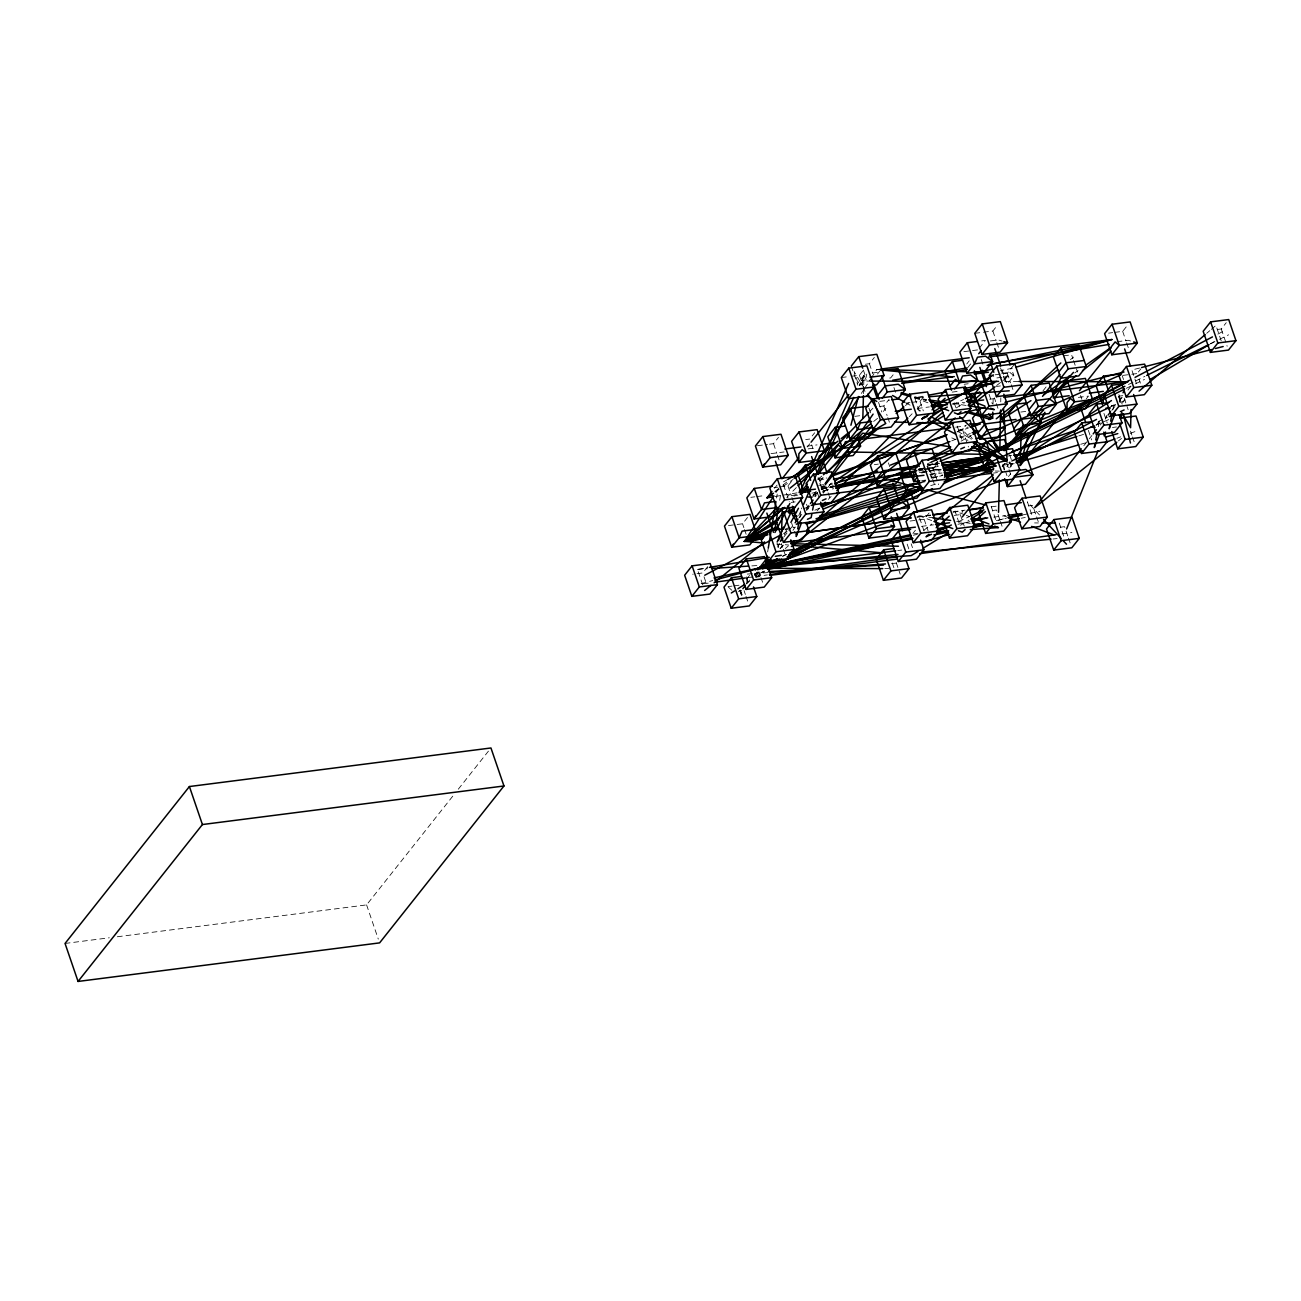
<?xml version="1.0" encoding="UTF-8"?>
<svg xmlns="http://www.w3.org/2000/svg" width="1301" height="1301" viewBox="0 0 1301 1301"><rect width="100%" height="100%" fill="white"/><g stroke="black" fill="none" stroke-linecap="round" stroke-linejoin="round"><path stroke-width="0.75" stroke-dasharray="5 3.75" d="M931.825 477.581L931.825 470.669L937.224 463.872L927.174 465.156M1000.745 401.879L1000.811 397.83M863.474 393.634L863.962 375.452L857.652 383.388M993.021 404.058L993.232 395.976M746.888 582.913L746.855 579.4M767.655 551.9L768.631 545.916M776.567 498.039L777.217 494.055M779.673 500.3L780.665 494.315M799.887 517.473L801.709 507.959M815.174 496.738L816.28 491.03M1098.32 426.695L1099.41 420.987M1112.875 409.766L1113.965 404.058M859.766 385.584L865.978 377.745L866.873 373.68L861.49 380.477L859.262 385.486M861.441 385.015L863.962 375.452L859.701 384.608M806.441 509.943L807.888 506.154M1105.232 419.182L1106.679 415.393M1119.413 402.237L1122.34 394.658M798.733 515.635L801.936 508.171M777.624 547.119L779.51 543.59M784.259 534.76L787.105 529.458M776.112 492.461L778.291 489.095M861.343 393.422L863.539 390.007M864.645 388.316L870.141 379.794M871.231 378.087L876.728 369.582L880.744 369.061M1009.674 467.905L1012.975 462.798M780.372 548.599L782.665 545.282M792.96 530.336L795.253 527.019M806.701 510.415L810.133 505.439M821.582 488.834L823.875 485.517M117.318 936.769L366.589 904.894L453.268 795.529M458.294 789.187L488.428 751.149M769.493 444.194L773.51 443.674L778.486 437.396M707.695 566.667L702.719 572.944L692.669 574.229M851.374 376.265L859.408 375.241L864.384 368.964M728.479 525.571L742.546 523.783L747.522 517.505M812.182 435.916L814.67 432.778M865.36 364.247L869.393 363.727L874.353 357.45M774.518 488.298L777.039 485.11M807.27 446.975L809.791 443.787M779.933 486.932L787.967 485.891L795.431 476.475M877.524 373.972L880.013 370.834M893.137 374.802L890.648 377.94L886.632 378.445M747.05 578.555L749.539 575.416M812.962 495.388L816.686 490.688M879.818 406.465L883.834 405.961L888.811 399.683M746.595 583.986L752.807 576.148M783.901 536.923L787.707 532.109M788.878 530.645L794.244 523.864M799.042 517.798L801.774 514.367M806.604 508.268L809.124 505.081M821.728 489.192L824.362 485.858M883.363 411.425L885.867 408.254M830.721 483.777L823.273 493.193L818.004 477.841M911.985 402.351L920.035 401.326L924.995 395.049M966.757 363.971L969.245 360.832M979.181 348.278L985.41 340.439L981.377 340.96M974.774 333.332L992.858 331.023L997.834 324.746M967.537 367.841L971.262 363.142M918.636 469.189L932.703 467.384L937.679 461.107M958.528 430.241L962.561 429.737L966.285 425.02M995.265 374.786L1007.316 373.241L1014.78 363.825M1004.372 379.128L1009.755 372.33L1013.902 375.745L1006.437 385.161M933.061 477.743L939.289 469.889M912.928 533.377L915.416 530.239M910.049 521.05L924.133 519.245L929.093 512.968M1042.979 390.885L1046.703 386.186M954.283 515.391L960.317 514.627L962.805 511.488M1002.128 466.701L1004.616 463.579M1114.648 332.373L1122.682 331.348L1127.658 325.071M1008.454 476.573L1010.601 473.84M1086.254 398.903L1088.465 396.106L1076.399 397.651M1096.109 425.346L1099.833 420.646M1108.533 409.652L1113.51 403.375M1138.375 372.005L1140.863 368.866M1083.831 445.674L1091.913 435.493M1100.207 425.02L1106.842 416.662M1111.802 410.384L1115.542 405.684M1119.104 401.18L1123.007 396.268M1127.934 390.04L1131.707 385.275M1122.568 402.741L1125.056 399.602M1217.248 329.478L1221.265 328.974L1226.241 322.697M819.825 480.996L823.842 476.508M786.796 497.47L796.667 487.225M870.06 411.181L872.873 408.254M754.417 574.814L757.247 571.903M779.982 548.697L784.243 544.338M816.93 510.984L819.76 508.073M828.282 499.373L831.128 496.478M909.269 416.678L912.115 413.783M917.79 407.977L922.051 403.619M754.629 575.058L757.686 572.407M785.251 548.583L788.308 545.932M1206.71 333.3L1209.8 330.682M1211.329 329.364L1215.947 325.413L1221.2 340.764M818.752 478.687L821.842 476.085M905.431 405.603L908.521 403.001M774.859 491.534L781.169 486.493M782.747 485.24L787.479 481.468M873.67 421.443L878.403 417.67M1070.447 359.613L1073.601 357.092M923.856 530.304L931.76 524.01M1118.388 440.909L1121.543 438.404M754.759 575.221L761.118 570.228M996.615 385.519L1001.396 381.778M1002.99 380.526L1009.348 375.55M775.12 492.087L781.657 487.485M783.283 486.346L793.09 479.451M1074.789 372.932L1078.057 370.639M813.467 495.339L820.215 490.851M821.89 489.729L831.99 482.996M746.189 583.482L749.49 581.368M756.092 577.14L764.354 571.855M823.061 491.827L833.307 485.371M956.333 407.896L964.87 402.513M960.512 525.279L969.034 520.058M1210.646 343.74L1214.093 341.708M787.902 479.353L782.649 482.346L789.219 501.535M961.081 441.169L971.408 435.363M783.511 533.491L787.089 531.589M1217.882 334.081L1223.298 331.267M741.554 590.345L738.366 591.418M782.665 556.096L786.292 554.291M1128.487 384.494L1133.952 381.778M1135.773 380.884L1144.88 376.363M1210.402 343.854L1217.687 340.244M1219.509 339.333L1228.599 334.812M782.617 556.373L786.259 554.6M1126.292 388.3L1133.578 384.754M1135.399 383.86L1144.49 379.42M952.706 404.546L963.553 399.488M958.609 521.62L969.473 516.562M1111.135 406.709L1118.502 403.31M1120.34 402.464L1125.869 399.927M803.823 508.756L809.385 506.268M931.093 462.18L927.385 463.839L931.988 477.272M785.186 529.247L790.748 526.759M1098.174 421.54L1107.444 417.41M814.881 510.187L820.443 507.732M1003.006 464.668L1012.308 460.7M1096.027 425.004L1109.054 419.459M919.4 469.71L925.044 467.401M926.914 466.636L938.2 462.018M951.747 440.86L970.335 433.509M1116.892 438.242L1120.698 436.843M1130.195 433.363L1135.903 431.281M820.085 480.378L823.875 479.012M958.512 430.501L967.993 427.086M956.967 431.965L968.432 428.013M921.531 481.988L925.385 480.687M933.077 478.118L942.705 474.881M1078.789 435.9L1086.53 433.461M930.752 485.598L938.46 483.256M930.361 474.637L940.005 471.856M1012.406 368.216L1000.518 370.671M791.789 495.762L797.643 494.071M821.061 487.306L832.77 483.939M1080.724 444.275L1086.579 442.6M998.517 520.286L1006.323 518.026M785.267 529.93L794.992 527.198M701.158 583.629L712.72 580.555M1139.595 368.02L1131.821 370.021L1136.423 383.453M793.903 496.039L797.838 495.063M821.435 489.225L833.225 486.298M921.596 473.011L927.45 471.629M929.402 471.173L933.321 470.246M931.174 478.183L942.851 475.45M921.254 482.59L925.206 481.712M957.975 524.27L969.879 521.652M913.335 535.231L917.286 534.386M996.355 520.579L1006.275 518.448M1022.163 515.05L1028.115 513.765M1030.099 513.342L1040.019 511.212M811.889 493.177L815.857 492.363M823.777 490.721L833.681 488.672M918.864 471.043L926.784 469.401M928.768 468.994L932.736 468.181M821.907 488.883L833.762 486.59M918.734 470.214L922.685 469.45M924.669 469.059L940.477 466.018M1021.285 518.221L1025.269 517.456M919.303 411.214L914.717 397.781L924.523 395.943M702.67 584.734L697.401 569.383L707.402 567.708M774.973 496.51L797.041 492.851M821.094 488.867L835.128 486.541M919.352 472.605L927.369 471.271M929.369 470.946L933.386 470.279M927.613 465.189L939.647 463.432M916.961 516.936L931.012 514.952M953.064 511.83L965.098 510.138M917.01 517.229L931.061 515.277M953.129 512.187L963.163 510.789M991.248 506.87L997.265 506.024M703.304 583.807L711.322 582.702M747.376 577.677L753.393 576.847M755.393 576.571L767.411 574.896M1061.909 533.914L1071.926 532.516M990.354 340.976L998.387 339.951L1002.063 341.057M963.878 351.66L977.945 349.855M1108.615 333.154L1112.631 332.633M872.467 372.964L879.931 372.021M1117.006 341.708L1128.211 340.277L1131.87 341.382M841.308 377.55L849.358 376.526M861.49 380.477L872.678 379.046M1063.535 355.824L1071.569 354.799L1072.886 358.637M1001.721 373.371L1009.755 372.33M1001.835 377.29L995.802 378.071L991.671 374.655M1003.835 377.03L1013.902 375.745L1011.267 368.069M964.155 384.283L968.188 383.762M879.785 401.358L889.835 400.074M952.153 392.105L960.203 391.081M996.387 386.446L1000.404 385.942M905.951 403.131L909.968 402.611M1123.072 375.371L1137.139 373.566M854.773 416.369L860.807 415.588M917.319 408.465L929.386 406.92M953.503 403.83L963.553 402.546M989.687 399.212L995.72 398.431M1118.746 396.187L1122.763 395.667M757.426 445.739L767.476 444.454M805.677 439.559L809.694 439.055M1020.781 412.059L1026.814 411.295M1111.282 405.603L1115.299 405.083M806.994 446.178L817.044 444.893M955.747 427.167L965.797 425.882M770.989 453.626L784.064 451.951M808.181 448.878L816.231 447.837M1112.469 427.476L1116.502 426.972M874.337 464.62L878.354 464.115M927.922 464.555L937.972 463.27M817.467 479.175L826.802 477.987M1007.592 456.049L1011.609 455.529M773.9 487.696L777.917 487.176M818.671 485.322L826.704 484.297M927.223 471.434L921.189 472.214L919.872 468.376M929.223 471.173L937.273 470.149M750.856 497.34L754.873 496.819M756.889 496.559L764.923 495.535M821.451 488.395L833.502 486.867M930.004 474.523L942.07 472.979M1002.372 465.27L1014.211 463.66M813.206 494.478L817.239 493.957M921.775 480.589L925.792 480.085M812.475 496.25L816.508 495.73M993.411 473.109L997.428 472.588M791.138 502.414L795.155 501.893M992.484 510.512L996.501 509.992L999.786 519.587M1028.668 505.878L1032.685 505.373M921.417 526.385L933.484 524.84M993.785 517.131L1005.852 515.586M1060.559 527.181L1064.576 526.677L1067.861 536.272M897.739 550.567L901.756 550.047M755.588 577.189L759.605 576.685M728.007 586.621L732.024 586.117M734.04 585.857L740.074 585.092M65.05 943.453L109.284 937.793M1053.094 538.988L1057.128 538.581M927.922 402.79L914.717 397.781L926.784 396.886M913.936 533.784L917.969 533.491M752.303 573.708L746.254 574.164L748.01 583.336M754.32 573.562L768.452 572.538M891.543 563.496L897.592 563.057M697.401 569.383L707.484 568.732M751.848 565.886L757.898 565.496M866.759 381.079L870.808 381.095M1004.681 381.421L1018.878 381.469M884.794 568.602L888.843 568.618M1034.588 522.921L1038.393 522.953M880.793 369.679L876.728 369.582L880.712 369.956M918.099 469.206L922.165 469.303M924.198 469.352L934.346 469.58M995.298 471.027L999.347 471.125M776.567 544.013L788.617 545.005M931.939 464.05L939.891 464.815M914.717 397.781L926.654 399.553M952.527 403.408L966.448 405.489M924.068 531.052L918.815 515.7L932.736 517.765M956.625 521.327L970.546 523.409M914.522 397.439L926.231 400.562M914.733 396.626L926.361 400.123M1003.835 515.846L1007.543 517.245M964.431 514.659L954.999 511.065L959.601 524.498M966.318 515.375L970.091 516.806M918.815 515.7L932.02 520.709M951.812 437.9L955.471 439.478M1008.747 462.408L1012.422 463.985M959.065 435.819L967.96 440.389M906.618 403.245L910.131 405.18M917.172 409.051L920.685 411.002M957.585 431.33L971.652 439.087M731.894 590.312L728.316 587.093M964.578 432.03L971.327 439.299M1039.515 514.985L1027.367 501.812L1032.62 517.164M969.895 435.575L972.335 438.648M864.645 388.966L854.09 371.679L858.693 385.112M746.449 577.872L746.79 579.124M1221.265 328.974L1227.168 346.245M1122.682 331.348L1125.967 340.943M1126.633 342.862L1128.601 348.619M1139.107 379.323L1140.424 383.161M1122.226 375.713L1123.527 379.55M1124.194 398.155L1128.13 409.669M1118.876 394.61L1122.161 404.204M1118.697 396.642L1120.665 402.399M1130.52 431.184L1131.837 435.022M1132.504 436.941L1135.122 444.617M1103.947 413.425L1107.232 423.02M1073.553 360.556L1077.488 372.07M1080.546 395.504L1081.863 399.342M1088.368 430.338L1091.653 439.933M1068.511 538.191L1070.495 543.948M1059.258 523.116L1064.511 538.468M992.858 331.023L996.143 340.618M996.81 342.537L999.428 350.213M1007.316 373.241L1010.601 382.836M1011.267 384.754L1013.886 392.43M1001.998 369.695L1006.6 383.128M1000.518 367.89L1005.771 383.242M1034.002 509.211L1035.97 514.968M1036.621 516.887L1039.255 524.563M981.23 359.45L983.849 367.126M994.371 397.83L995.688 401.667M996.338 403.586L998.306 409.343M989.053 394.284L992.338 403.879M1009.69 454.878L1011.658 460.635L1004.193 470.051L1002.225 464.294M1009.56 461.806L1011.544 467.563M1007.055 463.888L1008.356 467.726M1009.023 469.645L1011.658 477.321M1003.055 464.181L1006.99 475.694M1000.436 521.506L1003.071 529.182M958.187 402.464L959.504 406.302M991.183 506.447L995.785 519.88M954.186 402.741L956.154 408.498M962.561 429.737L968.464 447.007M957.243 426.175L962.496 441.527M960.317 514.627L964.252 526.141M920.035 401.326L923.32 410.921M936.655 462.213L937.972 466.051M932.703 467.384L938.623 484.655M932.654 479.191L934.622 484.948M927.223 465.872L931.158 477.386M893.933 387.535L896.568 395.211M924.133 519.245L928.068 530.759M869.393 363.727L872.678 373.322M883.834 405.961L887.119 415.556M887.786 417.475L890.404 425.151M878.533 402.399L881.818 411.994M863.36 370.069L865.978 377.745M859.408 375.241L862.693 384.836M863.344 386.755L865.328 392.512M888.404 462.831L889.721 466.669M868.922 408.091L870.889 413.848M851.293 366.053L857.863 385.242M911.172 543.834L912.489 547.672M907.171 544.127L909.139 549.884M896.259 562.666L900.194 574.18M892.258 562.959L894.877 570.635M811.661 444.812L812.979 448.65M826.119 487.029L827.436 490.867M828.103 492.786L830.071 498.543M818.833 477.711L824.086 493.079M817.353 492.607L819.972 500.283M806.539 504.219L808.506 509.976M773.51 443.674L776.795 453.268M777.461 455.187L779.429 460.944M787.967 485.891L791.252 495.486M791.902 497.405L794.537 505.081M791.626 523.051L795.562 534.565M781.364 543.509L782.665 547.347M783.332 549.266L785.3 555.023M777.347 543.802L778.665 547.64M742.546 523.783L743.863 527.621M744.514 529.54L746.481 535.296M758.971 571.757L760.288 575.595M760.939 577.514L762.923 583.271M744.058 590.589L745.359 594.427M746.026 596.346L747.994 602.103M740.464 590.117L742.237 595.289M740.253 590.378L742.025 595.549M739.96 590.182L741.733 595.354M739.765 590.459L741.521 595.63M704.036 576.782L706.671 584.458M366.589 904.894L378.298 939.094M1118.844 396.577L1120.291 402.383M764.175 571.123L755.165 575.823L764.191 571.139"/><path stroke-width="1.5" d="M1007.364 479.662L1007.364 486.574L1025.448 484.265L1032.913 474.849L1025.692 453.74L1013.625 455.269M1103.232 403.164L1103.248 397.976L1105.46 395.195M999.835 450.536L1000.583 409.994M781.413 540.045L781.527 536.012M781.625 531.963L782.275 507.715M862.839 417.897L863.425 395.65M992.809 412.157L992.647 418.206L988.858 419.572M998.534 512.285L999.379 479.955M1021.106 433.103L1020.26 465.449L1065.6 408.221M1131.073 409.539L1130.585 427.72L1121.706 412.547M789.138 513.391L789.577 507.423M765.004 567.854L766.988 555.885M768.306 547.916L775.9 502.04M774.729 530.223L778.356 508.268M796.96 532.678L796.212 536.484L801.335 523.213M797.692 528.873L798.781 523.181M811.873 513.846L811.141 517.652L807.433 519.31M812.605 510.057L813.71 504.349M1095.019 443.804L1094.287 447.609L1099.394 434.339M1095.751 439.998L1097.215 432.404M1109.932 424.988L1109.2 428.777L1115.038 413.62M1110.664 421.182L1112.144 413.572M847.91 436.713L848.919 432.891M850.919 425.232L858.432 396.512M1028.782 432.891L1020.26 465.449L1044.898 412.319M1123.072 392.772L1124.519 388.966M1066.609 528.97L1098.06 450.699M1104.045 435.786L1105.557 432.062M769.151 560.65L765.947 568.114L769.314 560.764M777.152 542.013L783.56 527.084M803.546 504.446L849.179 398.139M845.308 426.029L835.258 427.313L827.794 436.729L835.014 457.838L842.479 448.438L845.439 441.755L858.514 440.08M954.641 388.966L959.618 382.689L962.577 376.022L970.611 374.997L977.702 380.38L970.253 389.796L964.22 390.56M778.405 540.435L780.876 534.89M783.365 529.361L793.285 507.179M799.887 492.396L848.659 383.405M853.765 397.423L818.069 474.377L834.234 453.984M1053.403 393.992L1061.047 377.501M774.941 532.499L789.886 503.454M766.24 568.309L770.989 559.479M790.894 522.384L798.489 508.252M764.321 464.002L762.646 467.092L780.746 464.782L788.195 455.366L780.974 434.258L762.874 436.567L755.426 445.983L762.646 467.092L770.111 457.692L788.195 455.366M733.357 544.111L731.682 547.201L749.783 544.891L757.231 535.475L750.01 514.367L731.91 516.676L724.462 526.092L731.682 547.201L739.147 537.785L742.107 531.117L755.165 529.442M755.751 515.863L754.06 518.953L772.16 516.643L778.372 508.805M870.645 535.02L868.954 538.11L887.054 535.801L894.519 526.385L891.234 516.79M885.558 516.188L883.883 519.278L901.983 516.969L909.432 507.553L906.813 499.877M773.916 495.827L744.465 541.346L762.516 542.842M805.286 480.248L859.148 396.821M1015.17 459.399L1033.856 430.452M1040.458 420.239L1044.849 413.425M1054.737 398.106L1069.032 375.973M766.631 568.521L772.355 560.227M825.013 483.842L873.101 414.108M189.409 786.536L65.05 943.453L78.06 981.442L379.599 942.883L503.959 785.983L490.949 747.977L189.409 786.536L202.419 824.541L78.06 981.442M692.099 565.837L684.635 575.253L691.856 596.362L709.956 594.053L717.42 584.637L710.183 563.528L692.099 565.837L699.32 586.946L691.856 596.362M848.772 368.134L841.308 377.55L848.545 398.659L866.629 396.35L874.093 386.934L866.873 365.825L848.772 368.134L856.009 389.243L848.545 398.659M772.387 486.119L754.304 488.428L746.839 497.844L754.06 518.953L761.524 509.537L764.484 502.869L775.689 501.438M799.058 431.948L791.61 441.364L798.83 462.473L816.93 460.164L824.379 450.748L817.158 429.639L799.058 431.948L806.295 453.057L798.83 462.473L798.847 453.821L802.164 449.642L806.295 453.057L824.379 450.748M851.293 366.053L858.758 356.637L876.841 354.311L884.078 375.436L876.614 384.836L872.597 385.356M777.331 478.801L769.867 488.217L777.104 509.325L795.187 507L802.652 497.584L795.431 476.475L777.331 478.801L784.568 499.909L777.104 509.325M771.997 491.469L766.956 497.828L772.973 496.836M782.08 478.752L798.456 458.098M811.043 442.21L848.837 394.512M826.785 472.263L823.5 462.668L805.4 464.977L797.952 474.393L803.855 491.664M868.271 406.172L850.171 408.498L842.706 417.914L849.943 439.022L868.027 436.697L874.256 428.858M741.505 576.441L731.455 577.725L723.99 587.141L731.211 608.25L749.311 605.941L756.775 596.525L753.49 586.93M746.367 558.893L738.903 568.309L746.14 589.418L764.224 587.109L771.688 577.693L764.468 556.584L746.367 558.893L753.604 580.002L746.14 589.418M780.811 529.117L768.761 530.662L761.296 540.061L768.517 561.186L786.617 558.861L794.082 549.445L790.797 539.85M793.724 510.545L783.674 511.83L776.209 521.246L783.446 542.354L801.53 540.029L808.994 530.629L806.376 522.953M813.515 474.166L806.067 483.582L813.288 504.69L831.388 502.381L838.836 492.965L831.615 471.856L813.515 474.166L820.752 495.274L813.288 504.69M873.215 398.854L865.75 408.27L872.971 429.379L891.071 427.07L898.536 417.654L891.299 396.545L873.215 398.854L880.435 419.963L872.971 429.379M803.107 489.469L807.384 484.07M877.72 395.325L885.184 385.909L898.243 384.25L905.333 389.633L897.885 399.049L891.852 399.814M846.675 438.291L849.163 435.152M807.661 492.363L810.149 489.225M849.943 439.022L857.408 429.606L860.368 422.923L871.556 421.491M882.273 398.22L887.249 391.943L905.333 389.633L898.113 368.525L882.029 370.574M742.871 588.686L745.359 585.564M757.849 569.789L767.883 557.121M780.437 541.281L782.942 538.11M795.09 522.791L798.017 519.115M810.393 503.503L813.076 500.104M825.501 484.427L872.109 425.606M731.211 608.25L738.675 598.834L756.775 596.525M768.517 561.186L775.981 551.77L794.082 549.445M783.446 542.354L790.91 532.938L808.994 530.629M792.455 506.252L798.359 523.522L805.823 514.106L823.923 511.797L820.638 502.202M860.579 446.113L853.114 455.529L835.014 457.838L835.031 449.203L838.348 445.007L842.479 448.438L860.579 446.113L857.944 438.437M909.399 394.219L901.935 403.635L909.155 424.744L927.255 422.435L934.72 413.019L927.483 391.91L909.399 394.219L916.62 415.344L909.155 424.744M823.923 511.797L816.459 521.213L798.359 523.522M877.785 455.724L870.32 465.14L877.541 486.249L895.641 483.939L903.089 474.523L895.869 453.415L877.785 455.724L885.005 476.833L877.541 486.249L877.557 477.597L882.94 470.799L901.04 468.49M962.447 360.296L952.381 361.58L944.933 370.996L951.503 390.186M977.36 341.464L967.31 342.748L959.845 352.164L967.082 373.273L985.166 370.964L992.63 361.548L989.996 353.872M982.239 323.916L974.774 333.332L981.995 354.441L1000.095 352.132L1007.559 342.716L1000.323 321.607L982.239 323.916L989.459 345.041L981.995 354.441M945.583 389.601L938.119 399.017L945.355 420.125L963.439 417.816L970.904 408.4L963.667 387.291L945.583 389.601L952.804 410.709L945.355 420.125M950.088 386.072L955.471 379.274L959.618 382.689L977.702 380.38L974.416 370.785M978.726 353.726L981.214 350.587M967.082 373.273L974.547 363.857L977.506 357.19L985.54 356.165L992.63 361.548L974.547 363.857L967.31 342.748M879.248 506.3L869.198 507.585L861.734 517.001L868.954 538.11L876.419 528.694L894.519 526.385L890.843 525.279M884.111 488.753L876.663 498.169L883.883 519.278L891.348 509.862L894.307 503.194L902.341 502.17L909.432 507.553L891.348 509.862L884.111 488.753L896.178 487.208M936.004 460.294L932.053 448.78L913.969 451.105L906.504 460.505L913.725 481.63L919.758 480.85M922.084 460.294L914.619 469.71L921.84 490.819L939.94 488.493L947.404 479.077L940.168 457.968L922.084 460.294L929.304 481.403L921.84 490.819M951.925 422.63L944.461 432.046L951.682 453.155L969.782 450.845L977.246 441.429L970.009 420.321L951.925 422.63L959.146 443.739L951.682 453.155M993.834 383.437L981.767 384.966L974.303 394.382L981.539 415.491L999.623 413.181L1007.088 403.765L1003.803 394.17M996.696 366.15L989.232 375.566L996.452 396.675L1014.552 394.349L1022.017 384.933L1014.78 363.825L996.696 366.15L1003.917 387.259L996.452 396.675M915.888 470.263L913.741 472.979L913.725 481.63L917.465 476.914M986.272 381.453L990.581 376.005M892.893 483.175L898.812 500.446L906.26 491.03L909.236 484.362L917.27 483.338L921.531 486.574M979.995 408.807L972.53 418.223L979.751 439.331L997.851 437.022L1005.315 427.606L1000.062 412.254M981.539 415.491L988.988 406.091L1007.088 403.765M923.125 490.298L916.896 498.137L898.812 500.446M893.706 548.518L883.655 549.803L876.191 559.219L883.412 580.327L901.512 578.018L908.976 568.602L906.342 560.926M910.635 529.442L898.568 530.971L891.104 540.387L898.34 561.495L916.424 559.186L923.889 549.77L920.604 540.175M913.497 512.155L906.033 521.555L913.269 542.68L931.353 540.354L938.818 530.938L931.581 509.829L913.497 512.155L920.718 533.264L913.269 542.68M977.702 433.314L985.15 423.898L1003.25 421.573M979.751 439.331L987.215 429.932L1005.315 427.606M1007.706 449.121L1004.421 439.527L986.337 441.852L978.872 451.252L986.093 472.377L992.126 471.596M1026.229 402.903L1016.179 404.188L1008.714 413.604L1015.951 434.713L1034.035 432.404L1041.499 422.988L1038.865 415.312M1031.108 385.356L1023.643 394.772L1030.864 415.881L1048.964 413.572L1056.412 404.156L1049.191 383.047L1031.108 385.356L1038.328 406.465L1030.864 415.881M1060.949 347.709L1053.485 357.108L1060.705 378.233L1078.805 375.908L1086.27 366.492L1079.033 345.383L1060.949 347.709L1068.17 368.817L1060.705 378.233M883.412 580.327L890.876 570.911L908.976 568.602M898.34 561.495L905.805 552.079L923.889 549.77M949.681 507.52L942.217 516.936L949.454 538.045L967.537 535.736L975.002 526.32L967.765 505.211L949.681 507.52L956.902 528.629L949.454 538.045M994.452 451.04L986.987 460.456L994.208 481.565L1012.308 479.24L1019.773 469.824L1012.536 448.715L994.452 451.04L1001.672 472.149L994.208 481.565M988.256 461.009L986.109 463.725L986.093 472.377L991.069 466.1M1013.886 428.68L1021.334 419.264L1034.409 417.588L1041.499 422.988L1023.399 425.297L1015.951 434.713M1028.798 409.848L1036.263 400.432L1049.322 398.773L1056.412 404.156L1038.328 406.465M1058.64 372.2L1066.104 362.784L1084.205 360.458M1027.595 415.149L1030.083 412.01M1042.524 396.333L1059.925 374.363M1067.292 380.738L1059.827 390.154L1067.048 411.262L1085.148 408.937L1092.612 399.521L1085.376 378.412L1067.292 380.738L1074.512 401.846L1067.048 411.262L1067.064 402.611L1070.381 398.431L1074.512 401.846L1092.612 399.521M1112.046 324.242L1104.598 333.658L1111.818 354.766L1129.918 352.457L1137.367 343.041L1130.146 321.932L1112.046 324.242L1119.283 345.35L1111.818 354.766M962.333 516.92L993.427 477.695M985.865 502.902L978.401 512.301L985.638 533.426L1003.722 531.101L1011.186 521.685L1003.965 500.576L985.865 502.902L993.086 524.01L985.638 533.426M1109.753 348.733L1115.136 341.935L1119.283 345.35L1137.367 343.041L1133.708 341.935M1079.456 390.739L1110.956 351.01M1121.56 373.794L1103.476 376.103L1096.011 385.519L1102.581 404.709M1022.049 498.267L1014.585 507.683L1021.822 528.791L1039.906 526.482L1047.37 517.066L1040.149 495.957L1022.049 498.267L1029.286 519.375L1021.822 528.791M1091.799 421.67L1081.733 422.955L1074.284 432.371L1081.505 453.48L1099.605 451.171L1107.053 441.755L1103.768 432.16M1108.728 402.578L1096.662 404.123L1089.197 413.539L1096.434 434.648L1114.518 432.339L1121.982 422.923L1119.348 415.247M1121.641 384.006L1111.591 385.291L1104.126 394.707L1111.347 415.816L1129.447 413.507L1136.911 404.091L1133.626 394.496M1126.503 366.459L1119.039 375.875L1126.276 396.984L1144.36 394.675L1151.824 385.259L1144.604 364.15L1126.503 366.459L1133.74 387.568L1126.276 396.984M1081.326 448.861L1034.718 507.666L1116.811 442.177M1093.149 433.916L1096.434 429.785M1108.078 415.084L1110.566 411.945M1081.505 453.48L1088.97 444.064L1107.053 441.755M1096.434 434.648L1103.882 425.232L1121.982 422.923M1111.347 415.816L1118.811 406.4L1136.911 404.091M1053.94 519.571L1046.492 528.987L1053.712 550.095L1071.813 547.786L1079.261 538.37L1072.04 517.261L1053.94 519.571L1061.177 540.679L1053.712 550.095M1210.629 321.867L1203.165 331.283L1210.402 352.392L1228.486 350.083L1235.95 340.667L1228.729 319.558L1210.629 321.867L1217.85 342.976L1210.402 352.392M1111.786 431.574L1117.689 448.845L1125.154 439.429L1143.254 437.12L1136.017 416.011L1119.933 418.076M1143.254 437.12L1135.789 446.536L1117.689 448.845M791.675 512.383L794.358 509.39M826.525 473.515L862.709 433.152L950.104 446.812M1003.787 450.097L1073.488 372.362M776.925 507.699L744.465 541.346L762.516 538.809M798.082 485.761L868.645 412.645M760.093 569.009L768.615 560.308M821.191 506.626L825.452 502.267M836.819 490.672L907.854 418.125M1004.014 450.276L1043.646 410.026M1000.892 419.036L1060.835 362.963M927.369 416.353L921.937 418.889L924.832 416.32M932.069 409.88L945.111 398.301M954.349 412.824L958.121 414.255L961.016 411.685M968.253 405.245L981.296 393.666M1004.112 450.731L1028.717 428.842L1105.883 393.845M928.93 534.239L926.036 536.809L931.467 534.272M936.167 527.799L949.21 516.221M965.114 529.605L962.22 532.174L958.447 530.743M972.351 523.181L985.394 511.586M762.288 568.439L771.477 560.503M791.366 543.298L794.439 540.647M806.685 530.06L942.932 412.238M783.918 507.585L744.465 541.346L762.516 538.793M800.619 493.307L808.214 486.802M1139.058 391.129L1205.181 334.617M784.698 507.406L744.465 541.346L763.541 537.427M800.18 494.347L807.921 487.826M823.387 474.784L879.118 427.801M896.145 413.442L903.87 406.92M704.638 590.491L710.948 585.385M714.103 582.815L764.598 541.883M771.688 494.055L766.956 497.828L773.493 493.242M793.805 476.426L814.328 460.05M819.061 456.277L838.007 441.153M841.162 438.632L849.065 432.339M790 488.2L870.515 423.963M996.241 418.808L1057.811 369.695M1052.525 394.691L1076.203 375.81M1082.513 370.769L1110.94 348.099M934.915 521.49L993.33 474.881M762.711 568.976L773.851 560.243M791.35 546.518L955.243 417.979M969.57 406.741L995.021 386.771M794.716 478.296L833.925 450.731M1043.76 394.756L1069.894 376.379M1086.221 364.882L1110.712 347.66M779.803 517.782L744.465 541.346L767.785 534.809M788.227 512.171L794.96 507.683M835.356 480.752L922.897 422.418M927.938 419.052L943.095 408.953M964.968 394.382L990.224 377.55M1001.266 419.654L1030.977 400.627M731.325 592.996L734.626 590.882M737.927 588.768L744.53 584.539M1017.545 460.7L1111.461 400.562M778.632 519.815L744.465 541.346L767.655 534.028M835.014 484.297L944.363 415.426M966.578 401.44L975.116 396.057M921.937 418.889L928.751 414.694M933.858 411.555L993.492 374.932M917.937 551.445L911.123 555.641L765.964 564.976M923.043 548.306L948.592 532.613M970.741 519.001L982.662 511.683M1150.165 379.404L1208.922 344.765M777.006 522.368L744.465 541.346L767.557 533.589M787.902 479.353L885.753 423.508L867.816 394.138M928.345 459.529L950.738 446.959M973.132 434.388L978.303 431.493M704.752 575.237L781.722 534.435M1016 462.083L1096.548 419.394M922.62 488.347L767.769 569.253L921.027 489.469M946.022 476.117L1129.658 380.185M1135.074 377.355L1212.483 336.91M1128.357 381.502L944.461 477.256L1124.487 389.194M755.361 569.643L777.201 558.812M791.756 551.575L920.994 487.452M944.656 475.711L1124.861 386.299M1146.701 375.452L1208.58 344.749M755.344 569.708L777.169 559.04M789.902 552.811L922.637 487.908M932.801 413.832L947.274 407.083M965.375 398.643L979.848 391.894M936.899 531.751L951.373 525.002M971.278 515.716L983.946 509.813M757.312 569.09L779.429 558.942M788.634 554.714L932.378 488.737M943.436 483.663L1109.298 407.555M792.699 513.716L796.407 512.074M811.239 505.455L814.946 503.796M822.362 500.478L826.07 498.836M931.093 462.18L953.34 452.26M960.756 448.943L964.464 447.284M796.31 524.27L800.017 522.628M1109.298 416.58L1114.859 414.092M1120.421 411.604L1124.129 409.961M777.819 526.58L744.465 541.346L778.323 527.474M822.297 506.902L920.539 463.465M927.955 460.18L952.039 449.528M976.14 438.876L1120.698 374.932M757.41 569.399L781.608 559.088M787.186 556.698L993.704 468.636M1012.308 460.7L1094.174 425.801M823.468 508.984L915.628 471.255M940.086 461.237L966.415 450.455M970.188 448.91L1105.622 393.471M890.437 465.124L949.893 441.592M972.189 432.778L977.767 430.566M931.109 405.782L996.566 381.404M761.459 568.586L1004.746 479.37M1014.26 475.89L1082.676 450.796M1105.492 442.421L1114.99 438.941M831.469 476.28L947.144 434.615M971.798 425.72L983.166 421.622M832.933 474.637L945.518 435.9M970.335 427.362L979.881 424.077L969.717 423.833M819.516 516.172L919.612 482.622M944.624 474.247L988.89 459.399M1011.999 451.658L1077.439 429.72M815.971 518.79L920.327 485.875M947.372 477.337L989.898 463.937M1015.024 456L1076.854 436.502M805.498 523.604L813.206 521.262M817.061 520.091L921.108 488.525M944.233 481.5L994.338 466.295L974.791 441.722M943.859 470.751L990.126 457.367M1016.309 367.093L1111.932 339.512L989.313 355.189M801.546 492.933L805.449 491.811M834.722 483.37L877.655 470.995M1016.325 462.863L1078.773 444.844M1106.094 436.957L1117.803 433.591M920.457 542.793L949.73 534.353M973.148 527.604L982.905 524.791M1008.275 517.473L1021.935 513.537L1007.868 515.326M806.653 523.945L911.578 494.591L917.498 511.862M714.656 580.051L759.036 568.293L911.35 535.654M1141.546 367.516L1211.507 349.53M1215.394 348.522L1223.168 346.521M958.121 414.255L985.442 407.294M1004.957 402.334L1124.015 372.005M974.303 373.55L991.996 369.175M1009.69 364.8L1111.932 339.512L987.134 365.337M835.193 485.81L874.516 476.085M900.081 469.759L913.839 466.36M915.725 474.393L890.323 480.378L921.352 488.412M943.095 467.953L989.996 456.895M944.802 474.995L1007.104 460.44L1003.543 408.79M820.524 505.064L921.254 482.59M946.933 476.865L994.338 466.295M714.038 577.92L910.391 534.727M938.151 528.629L948.071 526.45M971.863 521.213L985.751 518.156M937.078 530.141L946.965 528.027M768.094 569.48L912.993 538.435M936.801 533.329L948.722 530.775M974.53 525.246L982.466 523.555M1008.275 518.026L1022.163 515.05M901.951 382.966L967.326 369.435M835.665 488.265L875.28 480.069M903.024 474.328L910.944 472.686M942.64 466.132L986.223 457.106L941.989 462.766M765.118 568.309L759.036 568.293L911.741 537.638M937.517 532.451L947.437 530.466M973.213 525.295L983.133 523.295M835.73 486.216L916.766 470.588M942.444 465.628L989.882 456.488M898.015 554.437L759.036 568.293L912.017 539.086M933.874 534.906L947.778 532.255M973.603 527.328L983.54 525.425M1009.365 520.498L1019.301 518.595M928.459 395.211L946.136 391.894M963.813 388.592L991.297 383.453M709.387 567.382L769.314 557.332M775.298 556.324L781.299 555.316M892.681 380.234L966.871 367.955M988.923 364.296L1109.233 344.391M799.042 492.526L805.059 491.534M835.128 486.541L875.231 479.906M901.3 475.597L911.334 473.938M943.404 468.62L983.507 461.985M833.421 479.044L917.595 466.669M941.648 463.123L991.752 455.757M910.944 517.798L806.636 532.548L910.993 518.074M933.012 514.676L947.047 512.692M969.115 509.569L983.166 507.585M933.061 514.985L947.112 513.033M969.18 509.943L983.231 507.992M1005.299 504.902L1021.35 502.658M715.322 582.149L745.375 577.953M769.411 574.619L897.625 556.779M919.661 553.706L1055.892 534.744M989.459 345.041L1007.559 342.716L1003.884 341.61M880.744 369.061L969.212 357.759M988.581 356.962L1006.665 354.636L1009.95 364.231M870.011 377.225L884.078 375.436M856.009 389.243L874.093 386.934M902.016 383.275L954.283 376.591M974.384 374.021L988.451 372.216L974.238 371.875M1217.85 342.976L1235.95 340.667M1068.17 368.817L1086.27 366.492M1003.917 387.259L1022.017 384.933M895.202 411.295L911.285 409.23M931.386 406.66L947.47 404.611M967.57 402.042L983.654 399.976M1003.77 397.407L1126.39 381.73L1018.878 381.469M880.435 419.963L898.536 417.654M916.62 415.344L934.72 413.019M952.804 410.709L970.904 408.4M1053.094 397.797L1069.178 395.732M1089.279 393.162L1103.346 391.373M1133.74 387.568L1151.824 385.259M873.491 427.541L857.408 429.606L850.171 408.498M784.877 449.008L800.961 446.959M821.061 444.389L835.128 442.584M857.245 439.754L949.714 427.931M971.831 425.102L979.881 424.077M1001.981 421.248L1016.065 419.442M959.146 443.739L977.246 441.429M899.772 468.165L915.855 466.1M901.056 469.677L909.09 468.636M885.005 476.833L903.089 474.523M799.334 491.225L815.418 489.176M835.518 486.607L923.97 475.288M944.071 472.718L996.338 466.034M800.603 492.737L810.653 491.453M836.608 493.16L900.926 484.931M947.177 479.028L991.395 473.369M784.568 499.909L802.652 497.584M820.752 495.274L838.836 492.965M929.304 481.403L947.404 479.077M1001.672 472.149L1019.773 469.824M1020.228 470.165L1025.822 469.45L1032.913 474.849L1014.829 477.158L1007.364 486.574L1004.73 478.898M777.608 507.488L761.524 509.537L754.304 488.428M922.344 488.981L906.26 491.03L901.008 475.678M757.231 535.475L739.147 537.785L731.91 516.676M790.748 543.086L915.384 527.149M935.484 524.579L949.567 522.791M971.684 519.961L987.752 517.896M920.718 533.264L938.818 530.938M956.902 528.629L975.002 526.32M993.086 524.01L1011.186 521.685M1029.286 519.375L1047.37 517.066M759.036 568.293L895.738 550.811M769.655 575.4L896.308 559.202M699.32 586.946L717.42 584.637M753.604 580.002L771.688 577.693M1061.177 540.679L1079.261 538.37M202.419 824.541L503.959 785.983M922.181 552.031L1051.094 539.183M928.784 396.74L1009.234 390.804M938.07 532.011L948.136 531.263M970.253 529.637L998.404 527.555L994.631 526.124M770.468 572.375L885.477 563.935M711.517 568.488L747.815 566.146M768.387 571.611L883.542 565.073M870.808 381.095L998.599 381.404M934.736 469.694L940.818 469.694M944.884 469.71L993.557 469.84M769.167 568.326L882.761 568.602M1042.182 522.986L1055.469 523.083M847.797 451.984L993.688 454.488M880.793 369.679L966.106 371.696M894.551 422.061L908.781 422.402M916.896 422.597L953.47 423.459M899.82 468.767L914.034 469.108M944.51 469.824L987.166 470.832M790.797 543.704L898.454 546.241M792.634 545.347L882.94 552.86M880.712 369.956L952.267 376.851M941.875 465.01L985.605 469.206M1106.013 408.091L1110.029 408.498M1091.084 426.923L1095.117 427.33M807.937 496.966L811.97 497.372M793.025 515.798L797.041 516.204M928.638 399.846L946.543 402.513M968.448 405.782L994.306 409.636L990.533 408.205M932.736 517.765L950.657 520.449M974.53 523.994L998.404 527.555M967.977 449.609L993.801 453.659M927.174 489.908L985.361 504.934M900.845 393.796L910.619 396.398M930.15 401.586L941.859 404.709L930.231 401.293M967.261 411.458L992.647 418.206L988.614 413.848M901.186 392.528L910.863 395.455M965.066 411.815L990.224 419.426M967.879 399.602L984.873 406.042M931.695 404.221L948.689 410.677M971.928 447.072L1007.104 460.44L959.666 416.629M1009.397 517.961L1020.504 522.173M1031.612 526.401L1053.826 534.825M971.977 517.522L988.971 523.978M933.907 521.425L952.787 528.596M972.01 446.585L1006.909 461.611M928.833 420.337L955.519 433.997M973.311 443.121L1007.104 460.44M892.567 395.488L904.862 402.269M931.223 416.808L950.559 427.46M976.921 441.998L994.484 451.675M866.482 395.683L876.809 401.44M965.684 389.129L977.815 402.22M975.376 443.657L995.607 465.482M1043.548 519.375L1061.096 538.386M1063.795 541.314L1066.495 544.225M990.874 437.9L1000.648 450.179M991.102 437.754L998.989 451.236M787.463 506.04L796.342 521.229M964.935 386.234L997.932 450.992M1124.601 348.912L1130.504 366.183M1111.591 385.291L1118.811 406.4M1120.616 414.206L1121.934 418.044M1103.476 376.103L1108.728 391.455M1119.901 424.077L1125.154 439.429M1096.662 404.123L1103.882 425.232M1079.83 405.392L1085.75 422.662M1081.733 422.955L1088.97 444.064M1016.179 404.188L1023.399 425.297M994.777 348.587L1000.697 365.857M990.549 362.719L993.834 372.314M982.434 370.2L987.02 383.649M1020.147 480.703L1026.05 497.974M979.848 367.419L986.418 386.608M981.767 384.966L988.988 406.091M981.962 414.564L987.215 429.932M986.337 441.852L990.939 455.285M952.381 361.58L959.618 382.689M913.969 451.105L919.222 466.457M881.997 376.591L887.249 391.943M873.865 384.088L879.134 399.44M873.264 387.048L877.216 398.561M858.758 356.637L862.693 368.15M896.665 513.423L902.569 530.694M898.568 530.971L905.805 552.079M869.198 507.585L876.419 528.694M883.655 549.803L890.876 570.911M835.258 427.313L842.479 448.438M811.613 456.602L817.516 473.873M805.4 464.977L810.669 480.329M800.57 498.755L805.823 514.106M775.429 461.237L781.332 478.508M762.874 436.567L770.111 457.692M783.674 511.83L790.91 532.938M766.842 513.098L773.412 532.288M768.761 530.662L775.981 551.77M731.455 577.725L738.675 598.834M1123.202 413.978L1130.471 442.99"/></g></svg>
